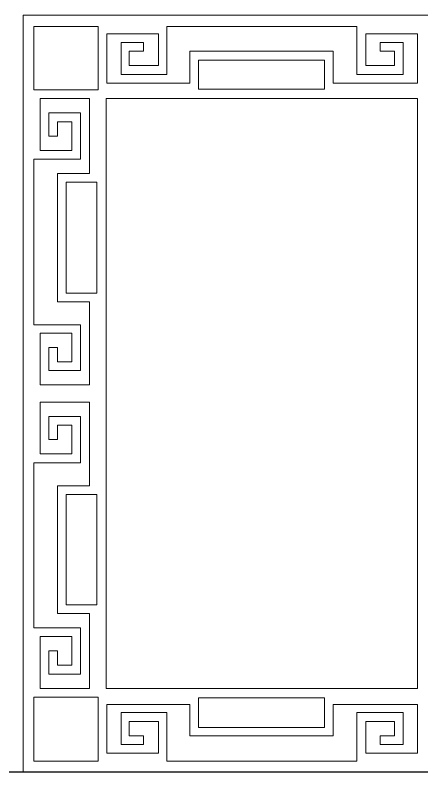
# Model space of a CAD drawing. Extents: x -66030 to 95157, y -13132 to 45879.
# Drawn here: x -43072 to -40525, y 24423 to 29164 of the extents above; entities that cross this region are included whole.
import ezdxf

# ---------------------------------------------------------------- set-up
doc = ezdxf.new("R2010")
doc.units = 0
doc.header["$LTSCALE"] = 100
doc.header["$MEASUREMENT"] = 0
doc.layers.get('0').update_dxf_attribs({"linetype": 'CONTINUOUS'})
doc.layers.add('3', color=11, linetype='CONTINUOUS')

msp = doc.modelspace()

# ---------------------------------------------------------------- linework, layer by layer
at = {"lineweight": 0}
for points in [[(-40029.3, 29164.4), (-43021.2, 29164.4), (-43021.2, 24422.6), (-40029.3, 24422.6), (-40029.3, 29164.4)], [(-42552.5, 29094.1), (-42552.5, 28695.7), (-42954.8, 28695.7), (-42954.8, 29094.1), (-42552.5, 29094.1)], [(-42497.8, 29047.2), (-42497.8, 28738.7), (-41978.3, 28738.7), (-41978.3, 28937.9), (-41080, 28937.9), (-41080, 28738.7), (-40552.6, 28738.7), (-40552.6, 29047.2), (-40876.8, 29047.2), (-40876.8, 28848), (-40697.2, 28848), (-40697.2, 28937.9), (-40787, 28937.9), (-40787, 28992.6), (-40642.5, 28992.6), (-40642.5, 28793.4), (-40931.5, 28793.4), (-40931.5, 29094.1), (-42122.8, 29094.1), (-42122.8, 28793.4), (-42408, 28793.4), (-42408, 28992.6), (-42267.4, 28992.6), (-42267.4, 28937.9), (-42357.2, 28937.9), (-42357.2, 28848), (-42173.6, 28848), (-42173.6, 29047.2), (-42497.8, 29047.2)], [(-41134.6, 28699.6), (-41134.6, 28738.7), (-41134.6, 28883.2), (-41923.6, 28883.2), (-41923.6, 28699.6), (-41134.6, 28699.6)], [(-42954.8, 28262.1), (-42661.9, 28262.1), (-42661.9, 28551.2), (-42759.5, 28551.2), (-42861.1, 28551.2), (-42861.1, 28406.7), (-42806.4, 28406.7), (-42806.4, 28496.5), (-42716.6, 28496.5), (-42716.6, 28316.8), (-42915.8, 28316.8), (-42915.8, 28641), (-42607.2, 28641), (-42607.2, 28172.3), (-42806.4, 28172.3), (-42806.4, 27367.7), (-42607.2, 27367.7), (-42607.2, 26848.2), (-42915.8, 26848.2), (-42915.8, 27172.4), (-42716.6, 27172.4), (-42716.6, 26992.7), (-42806.4, 26992.7), (-42806.4, 27082.5), (-42861.1, 27082.5), (-42861.1, 26938), (-42661.9, 26938), (-42661.9, 27223.2), (-42954.8, 27223.2), (-42954.8, 28262.1)], [(-40552.6, 28641), (-42501.7, 28641), (-42501.7, 24946), (-40552.6, 24946), (-40552.6, 28641)], [(-42560.3, 28117.6), (-42560.3, 27422.4), (-42751.7, 27422.4), (-42751.7, 28117.6), (-42607.2, 28117.6), (-42560.3, 28117.6)], [(-42915.8, 26738.8), (-42607.2, 26738.8), (-42607.2, 26215.4), (-42806.4, 26215.4), (-42806.4, 25414.7), (-42607.2, 25414.7), (-42607.2, 24946), (-42915.8, 24946), (-42915.8, 25270.2), (-42716.6, 25270.2), (-42716.6, 25090.5), (-42806.4, 25090.5), (-42806.4, 25180.3), (-42861.1, 25180.3), (-42861.1, 25035.8), (-42661.9, 25035.8), (-42661.9, 25324.9), (-42954.8, 25324.9), (-42954.8, 26359.9), (-42661.9, 26359.9), (-42661.9, 26649), (-42861.1, 26649), (-42861.1, 26504.5), (-42806.4, 26504.5), (-42806.4, 26594.3), (-42716.6, 26594.3), (-42716.6, 26414.6), (-42915.8, 26414.6), (-42915.8, 26738.8)], [(-42560.3, 26160.7), (-42560.3, 25469.4), (-42607.2, 25469.4), (-42751.7, 25469.4), (-42751.7, 26160.7), (-42560.3, 26160.7)], [(-42552.5, 24489), (-42552.5, 24891.3), (-42564.2, 24891.3), (-42564.2, 24891.3), (-42954.8, 24891.3), (-42954.8, 24489), (-42552.5, 24489)], [(-41134.6, 24887.4), (-41134.6, 24844.4), (-41134.6, 24699.9), (-41923.6, 24699.9), (-41923.6, 24887.4), (-41134.6, 24887.4)], [(-42497.8, 24539.8), (-42497.8, 24844.4), (-41978.3, 24844.4), (-41978.3, 24649.1), (-41080, 24649.1), (-41080, 24844.4), (-40552.6, 24844.4), (-40552.6, 24539.8), (-40876.8, 24539.8), (-40876.8, 24739), (-40697.2, 24739), (-40697.2, 24649.1), (-40787, 24649.1), (-40787, 24594.4), (-40642.5, 24594.4), (-40642.5, 24793.6), (-40931.5, 24793.6), (-40931.5, 24489), (-42122.8, 24489), (-42122.8, 24793.6), (-42408, 24793.6), (-42408, 24594.4), (-42267.4, 24594.4), (-42267.4, 24649.1), (-42357.2, 24649.1), (-42357.2, 24739), (-42173.6, 24739), (-42173.6, 24539.8), (-42497.8, 24539.8)]]:
    msp.add_lwpolyline(points, close=True, dxfattribs=at)
at = {"layer": '3'}
msp.add_line((-66009.4, 24422.6), (95156.9, 24422.6), dxfattribs=at)

doc.saveas('drawing.dxf')
